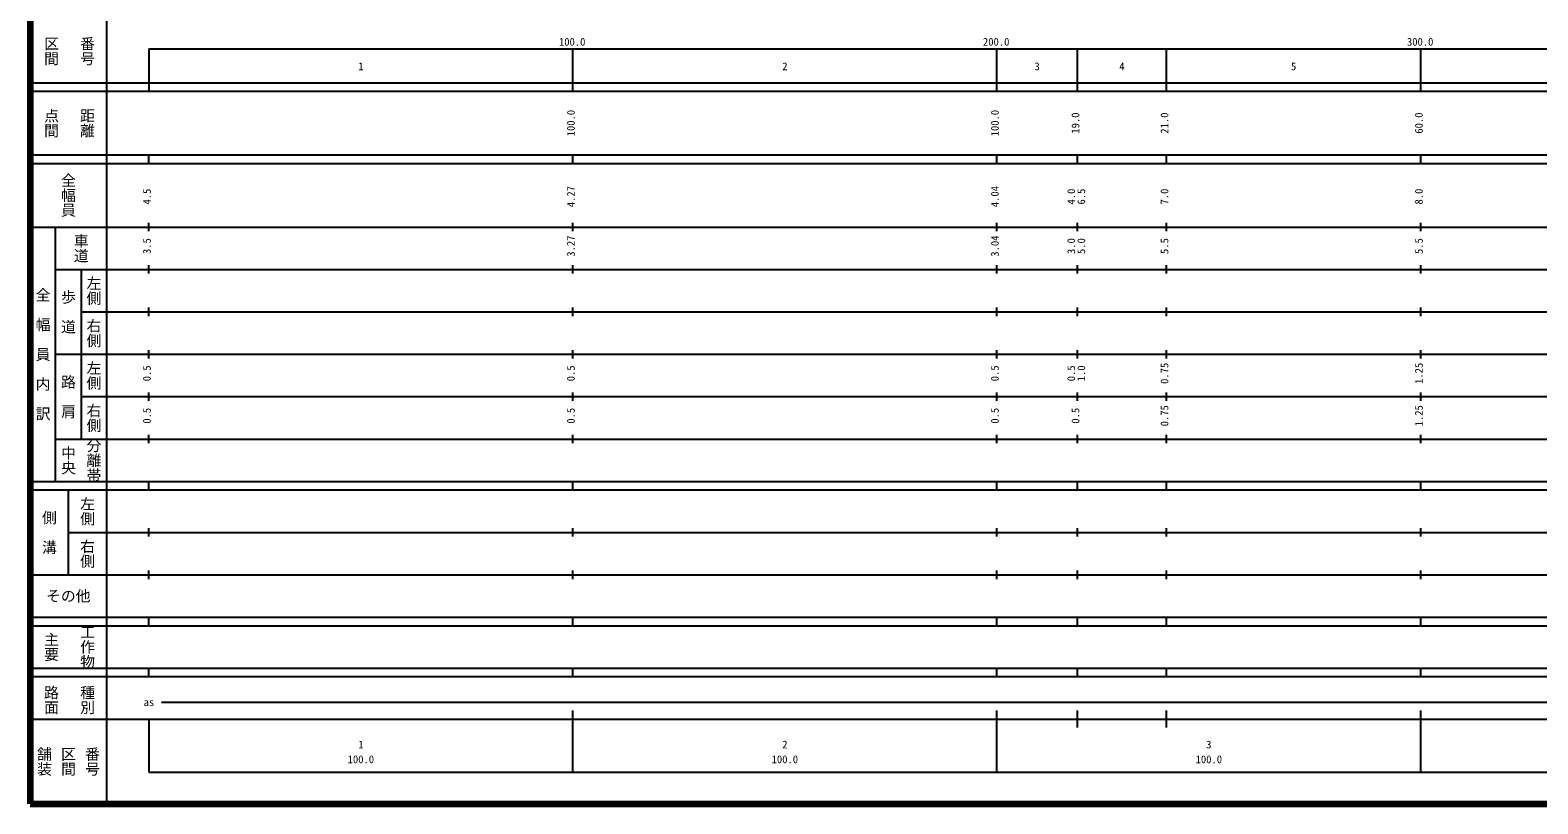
# Model space of a CAD drawing. Units: millimetres on the paper, enlarged 1000 times. Extents: x 40000 to 680000, y 20000 to 380000.
# Drawn here: x 40000 to 395596, y 20000 to 202409 of the extents above; entities that cross this region are included whole.
import ezdxf
from ezdxf.enums import TextEntityAlignment as Align

# ---------------------------------------------------------------- set-up
doc = ezdxf.new("R2010")
doc.units = ezdxf.units.MM
doc.header["$LTSCALE"] = 1000
doc.layers.add('M-TTL', color=2, linetype='Continuous', lineweight=140)
doc.layers.add('M-TTL-BAND', color=7, linetype='Continuous', lineweight=25)
doc.styles.add('@ＭＳ ゴシック', font='')
doc.styles.add('ＭＳ ゴシック', font='')
doc.styles.get('@ＭＳ ゴシック').set_extended_font_data('@MS Gothic')
doc.styles.get('ＭＳ ゴシック').set_extended_font_data('MS Gothic')

msp = doc.modelspace()

# ---------------------------------------------------------------- linework, layer by layer
at = {"layer": 'M-TTL'}
for p, q in [((40000, 380000), (40000, 20000)), ((40000, 20000), (680000, 20000))]:
    msp.add_line(p, q, dxfattribs=at)
at = {"layer": 'M-TTL-BAND'}
for p, q in [((58000, 370000), (58000, 20000)), ((68000, 198000), (579000, 198000)), ((68000, 198000), (68000, 188000)), ((168000, 188000), (168000, 198000)), ((268000, 188000), (268000, 198000)), ((287000, 188000), (287000, 198000)), ((308000, 188000), (308000, 198000)), ((368000, 188000), (368000, 198000)), ((40000, 190000), (579000, 190000)), ((40000, 188000), (579000, 188000)), ((40000, 173000), (579000, 173000)), ((40000, 171000), (579000, 171000)), ((68000, 171000), (68000, 173000)), ((168000, 171000), (168000, 173000)), ((268000, 171000), (268000, 173000)), ((287000, 171000), (287000, 173000)), ((308000, 171000), (308000, 173000)), ((368000, 171000), (368000, 173000)), ((68000, 155000), (68000, 157000)), ((168000, 155000), (168000, 157000)), ((268000, 155000), (268000, 157000)), ((287000, 155000), (287000, 157000)), ((308000, 155000), (308000, 157000)), ((368000, 155000), (368000, 157000)), ((40000, 156000), (579000, 156000)), ((46000, 96000), (46000, 156000)), ((46000, 146000), (579000, 146000)), ((52000, 146000), (52000, 106000)), ((68000, 145000), (68000, 147000)), ((168000, 145000), (168000, 147000)), ((268000, 145000), (268000, 147000)), ((287000, 145000), (287000, 147000)), ((308000, 145000), (308000, 147000)), ((368000, 145000), (368000, 147000)), ((52000, 136000), (579000, 136000)), ((68000, 135000), (68000, 137000)), ((168000, 135000), (168000, 137000)), ((268000, 135000), (268000, 137000)), ((287000, 135000), (287000, 137000)), ((308000, 135000), (308000, 137000)), ((368000, 135000), (368000, 137000)), ((46000, 126000), (579000, 126000)), ((68000, 125000), (68000, 127000)), ((168000, 125000), (168000, 127000)), ((268000, 125000), (268000, 127000)), ((287000, 125000), (287000, 127000)), ((308000, 125000), (308000, 127000)), ((368000, 125000), (368000, 127000)), ((52000, 116000), (579000, 116000)), ((68000, 115000), (68000, 117000)), ((168000, 115000), (168000, 117000)), ((268000, 115000), (268000, 117000)), ((287000, 115000), (287000, 117000)), ((308000, 115000), (308000, 117000)), ((368000, 115000), (368000, 117000)), ((68000, 105000), (68000, 107000)), ((168000, 105000), (168000, 107000)), ((268000, 105000), (268000, 107000)), ((287000, 105000), (287000, 107000)), ((308000, 105000), (308000, 107000)), ((368000, 105000), (368000, 107000)), ((46000, 106000), (579000, 106000)), ((40000, 96000), (579000, 96000)), ((40000, 94000), (579000, 94000)), ((49000, 94000), (49000, 74000)), ((68000, 94000), (68000, 96000)), ((168000, 94000), (168000, 96000)), ((268000, 94000), (268000, 96000)), ((287000, 94000), (287000, 96000)), ((308000, 94000), (308000, 96000)), ((368000, 94000), (368000, 96000)), ((49000, 84000), (579000, 84000)), ((68000, 83000), (68000, 85000)), ((168000, 83000), (168000, 85000)), ((268000, 83000), (268000, 85000)), ((287000, 83000), (287000, 85000)), ((308000, 83000), (308000, 85000)), ((368000, 83000), (368000, 85000)), ((68000, 73000), (68000, 75000)), ((168000, 73000), (168000, 75000)), ((268000, 73000), (268000, 75000)), ((287000, 73000), (287000, 75000)), ((308000, 73000), (308000, 75000)), ((368000, 73000), (368000, 75000)), ((40000, 74000), (579000, 74000)), ((40000, 64000), (579000, 64000)), ((40000, 62000), (579000, 62000)), ((68000, 62000), (68000, 64000)), ((168000, 62000), (168000, 64000)), ((268000, 62000), (268000, 64000)), ((287000, 62000), (287000, 64000)), ((308000, 62000), (308000, 64000)), ((368000, 62000), (368000, 64000)), ((40000, 52000), (579000, 52000)), ((40000, 50000), (579000, 50000)), ((68000, 50000), (68000, 52000)), ((168000, 50000), (168000, 52000)), ((268000, 50000), (268000, 52000)), ((287000, 50000), (287000, 52000)), ((308000, 50000), (308000, 52000)), ((368000, 50000), (368000, 52000)), ((71000, 44000), (565000, 44000)), ((40000, 40000), (579000, 40000)), ((68000, 40000), (68000, 27500)), ((168000, 27500), (168000, 42000)), ((268000, 27500), (268000, 42000)), ((287000, 38000), (287000, 42000)), ((308000, 38000), (308000, 42000)), ((368000, 27500), (368000, 42000)), ((68000, 27500), (579000, 27500))]:
    msp.add_line(p, q, dxfattribs=at)

# ---------------------------------------------------------------- texts
at = {"layer": 'M-TTL-BAND', "style": '@ＭＳ ゴシック'}
for s, p in [('区間', (45000, 197500)), ('番号', (53500, 197500)), ('点間', (45000, 180500)), ('距離', (53500, 180500)), ('全幅員', (49000, 163500)), ('車道', (52000, 151000)), ('左側', (55000, 141000)), ('全\u3000幅\u3000員\u3000内\u3000訳', (43000, 126000)), ('歩\u3000道', (49000, 136000)), ('右側', (55000, 131000)), ('路\u3000肩', (49000, 116000)), ('左側', (55000, 121000)), ('右側', (55000, 111000)), ('中央', (49000, 101000)), ('分離帯', (55000, 101000)), ('側\u3000溝', (44500, 84000)), ('左側', (53500, 89000)), ('右側', (53500, 79000)), ('工作物', (53500, 57000)), ('主要', (45000, 57000)), ('路面', (45000, 44500)), ('種別', (53500, 44500)), ('舗装', (43333, 30000)), ('区間', (49000, 30000)), ('番号', (54667, 30000))]:
    msp.add_text(s, height=2566, rotation=270, dxfattribs=at).set_placement(p, align=Align.MIDDLE_CENTER)
at = {"layer": 'M-TTL-BAND', "style": 'ＭＳ ゴシック'}
for s, p in [('100.0', (167844, 198195)), ('200.0', (267844, 198195)), ('300.0', (367844, 198195)), ('1', (118000, 192405)), ('2', (218000, 192405)), ('3', (277500, 192405)), ('4', (297500, 192405)), ('5', (338000, 192405)), ('as', (68000, 42500)), ('1', (118000, 32523)), ('2', (218000, 32523)), ('3', (318000, 32523)), ('100.0', (118000, 29033)), ('100.0', (218000, 29033)), ('100.0', (318000, 29033))]:
    msp.add_text(s, height=1833, dxfattribs=at).set_placement(p, align=Align.BOTTOM_CENTER)
for s, p in [('100.0', (169000, 180500)), ('100.0', (269000, 180500)), ('19.0', (288000, 180500)), ('21.0', (309000, 180500)), ('60.0', (369000, 180500)), ('4.5', (69000, 163174)), ('4.27', (169000, 163174)), ('4.04', (269000, 163174)), ('4.0', (287000, 163174)), ('6.5', (289370, 163174)), ('7.0', (309000, 163174)), ('8.0', (369000, 163174)), ('3.5', (69000, 151500)), ('3.27', (169000, 151500)), ('3.04', (269000, 151500)), ('3.0', (287000, 151500)), ('5.0', (289370, 151500)), ('5.5', (309000, 151500)), ('5.5', (369000, 151500)), ('0.5', (69000, 121500)), ('0.5', (169000, 121500)), ('0.5', (269000, 121500)), ('0.5', (287000, 121500)), ('1.0', (289370, 121500)), ('0.75', (309000, 121500)), ('1.25', (369000, 121500)), ('0.75', (309000, 111500)), ('1.25', (369000, 111500)), ('0.5', (69000, 111500)), ('0.5', (169000, 111500)), ('0.5', (269000, 111500)), ('0.5', (288000, 111500))]:
    msp.add_text(s, height=1833, rotation=90, dxfattribs=at).set_placement(p, align=Align.BOTTOM_CENTER)
msp.add_text('その他', height=2566, dxfattribs=at).set_placement((49000, 69000), align=Align.MIDDLE_CENTER)

doc.saveas('drawing.dxf')
